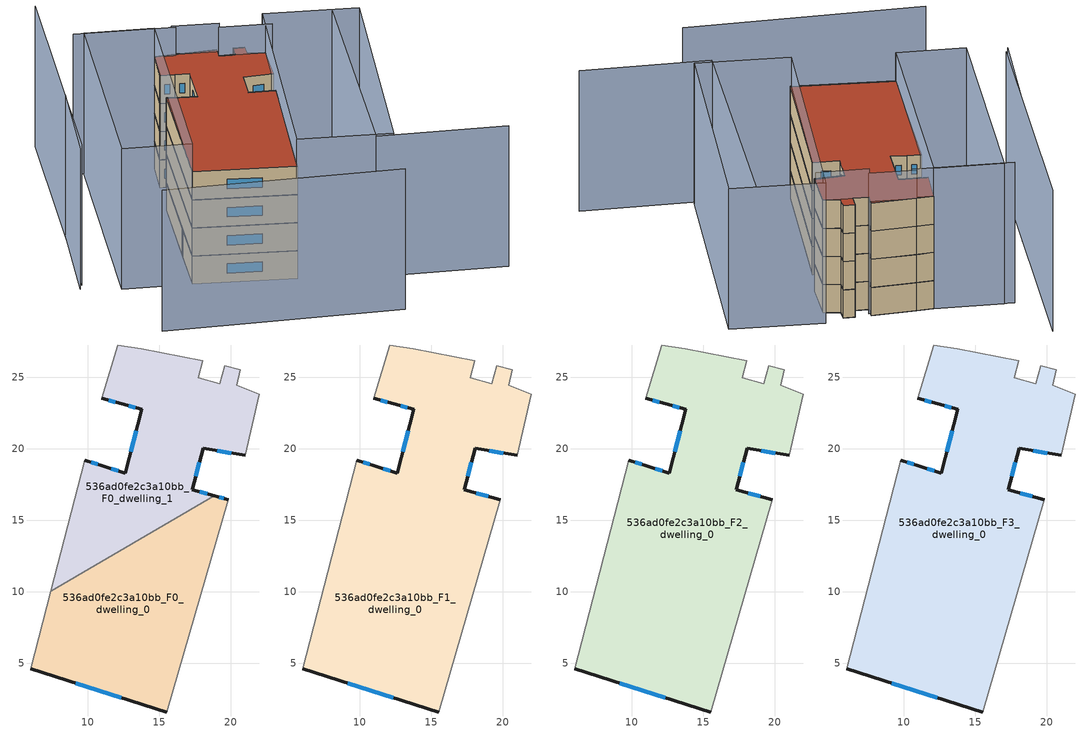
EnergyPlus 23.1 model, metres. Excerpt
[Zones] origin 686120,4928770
536ad0fe2c3a10bb_F0_dwelling_0
 floor ground (EU_floor_Construction): 15.53,1.6 19.83,16.46 18.86,16.72 7.4,10.05 5.99,4.62 z0
 wall outside (EU_wall_Construction): 18.86,16.72 19.83,16.46 / 15.53,1.6 5.99,4.62 z0:3
 wall adiabatic (EU_wall_Construction): 5.99,4.62 7.4,10.05 / 19.83,16.46 15.53,1.6 z0:3
 wall to 536ad0fe2c3a10bb_F0_dwelling_1 (EU_wall_Construction): 7.4,10.05 18.86,16.72 z0:3
 window (EU_Window_Construction): 19.18,16.63 19.51,16.55 / 12.35,2.61 9.17,3.61 z1:2
536ad0fe2c3a10bb_F0_dwelling_1
 floor ground (EU_floor_Construction): 18.86,16.72 17.31,17.13 18.06,20.03 21,19.54 22.01,23.83 20.42,24.45 20.67,25.55 19.56,25.83 19.23,24.56 17.71,24.97 18.05,26.18 13.73,27 12.08,27.27 10.99,23.53 12.38,23.15 13.78,22.76 12.63,18.3 11.13,18.78 9.77,19.22 7.4,10.05 z0
 wall outside (EU_wall_Construction): 9.77,19.22 11.13,18.78 12.63,18.3 13.78,22.76 12.38,23.15 10.99,23.53 / 21,19.54 18.06,20.03 17.31,17.13 18.86,16.72 z0:3
 wall adiabatic (EU_wall_Construction): 7.4,10.05 9.77,19.22 / 10.99,23.53 12.08,27.27 13.73,27 18.05,26.18 17.71,24.97 19.23,24.56 19.56,25.83 20.67,25.55 20.42,24.45 22.01,23.83 21,19.54 z0:3
 window (EU_Window_Construction): 10.22,19.08 10.68,18.93 / 11.63,18.62 12.13,18.46 / 13.01,19.79 13.4,21.27 / 13.31,22.89 12.85,23.02 / 11.92,23.28 11.45,23.4 / 20.02,19.7 19.04,19.87 / 17.81,19.06 17.56,18.1 / 17.83,16.99 18.34,16.86 z1:2
536ad0fe2c3a10bb_F1_dwelling_0
 floor to 536ad0fe2c3a10bb_F0_dwelling_0 (EU_floor_Construction): 15.53,1.6 19.83,16.46 18.86,16.72 7.4,10.06 5.99,4.62 z3
 floor to 536ad0fe2c3a10bb_F0_dwelling_1 (EU_floor_Construction): 18.86,16.72 17.31,17.13 18.06,20.03 21,19.54 22.01,23.83 20.42,24.45 20.67,25.55 19.56,25.83 19.23,24.56 17.71,24.97 18.05,26.18 13.73,27 12.08,27.27 10.99,23.53 12.38,23.15 13.78,22.76 12.63,18.3 11.13,18.78 9.77,19.22 7.4,10.06 z3
 wall outside (EU_wall_Construction): 15.53,1.6 5.99,4.62 / 9.77,19.22 11.13,18.78 12.63,18.3 13.78,22.76 12.38,23.15 10.99,23.53 / 21,19.54 18.06,20.03 17.31,17.13 19.83,16.46 z3:6
 wall adiabatic (EU_wall_Construction): 5.99,4.62 9.77,19.22 / 10.99,23.53 12.08,27.27 13.73,27 18.05,26.18 17.71,24.97 19.23,24.56 19.56,25.83 20.67,25.55 20.42,24.45 22.01,23.83 21,19.54 / 19.83,16.46 15.53,1.6 z3:6
 window (EU_Window_Construction): 12.35,2.61 9.17,3.61 / 10.22,19.08 10.68,18.93 / 11.63,18.62 12.13,18.46 / 13.01,19.79 13.4,21.27 / 13.31,22.89 12.85,23.02 / 11.92,23.28 11.45,23.4 / 20.02,19.7 19.04,19.87 / 17.81,19.06 17.56,18.1 / 18.15,16.91 18.99,16.68 z4:5
536ad0fe2c3a10bb_F2_dwelling_0
 floor to 536ad0fe2c3a10bb_F1_dwelling_0 (EU_floor_Construction): 15.53,1.6 19.83,16.46 17.31,17.13 18.06,20.03 21,19.54 22.01,23.83 20.42,24.45 20.67,25.55 19.56,25.83 19.23,24.56 17.71,24.97 18.05,26.18 13.73,27 12.08,27.27 10.99,23.53 12.38,23.15 13.78,22.76 12.63,18.3 11.13,18.78 9.77,19.22 5.99,4.62 z6
 wall outside (EU_wall_Construction): 15.53,1.6 5.99,4.62 / 9.77,19.22 11.13,18.78 12.63,18.3 13.78,22.76 12.38,23.15 10.99,23.53 / 21,19.54 18.06,20.03 17.31,17.13 19.83,16.46 z6:9
 wall adiabatic (EU_wall_Construction): 5.99,4.62 9.77,19.22 / 10.99,23.53 12.08,27.27 13.73,27 18.05,26.18 17.71,24.97 19.23,24.56 19.56,25.83 20.67,25.55 20.42,24.45 22.01,23.83 21,19.54 / 19.83,16.46 15.53,1.6 z6:9
 window (EU_Window_Construction): 12.35,2.61 9.17,3.61 / 10.22,19.08 10.68,18.93 / 11.63,18.62 12.13,18.46 / 13.01,19.79 13.4,21.27 / 13.31,22.89 12.85,23.02 / 11.92,23.28 11.45,23.4 / 20.02,19.7 19.04,19.87 / 17.81,19.06 17.56,18.1 / 18.15,16.91 18.99,16.68 z7:8
536ad0fe2c3a10bb_F3_dwelling_0
 floor to 536ad0fe2c3a10bb_F2_dwelling_0 (EU_floor_Construction): 15.53,1.6 19.83,16.46 17.31,17.13 18.06,20.03 21,19.54 22.01,23.83 20.42,24.45 20.67,25.55 19.56,25.83 19.23,24.56 17.71,24.97 18.05,26.18 13.73,27 12.08,27.27 10.99,23.53 12.38,23.15 13.78,22.76 12.63,18.3 11.13,18.78 9.77,19.22 5.99,4.62 z9
 wall outside (EU_wall_Construction): 15.53,1.6 5.99,4.62 / 9.77,19.22 11.13,18.78 12.63,18.3 13.78,22.76 12.38,23.15 10.99,23.53 / 21,19.54 18.06,20.03 17.31,17.13 19.83,16.46 z9:12
 wall adiabatic (EU_wall_Construction): 5.99,4.62 9.77,19.22 / 10.99,23.53 12.08,27.27 13.73,27 18.05,26.18 17.71,24.97 19.23,24.56 19.56,25.83 20.67,25.55 20.42,24.45 22.01,23.83 21,19.54 / 19.83,16.46 15.53,1.6 z9:12
 window (EU_Window_Construction): 12.35,2.61 9.17,3.61 / 10.22,19.08 10.68,18.93 / 11.63,18.62 12.13,18.46 / 13.01,19.79 13.4,21.27 / 13.31,22.89 12.85,23.02 / 11.92,23.28 11.45,23.4 / 20.02,19.7 19.04,19.87 / 17.81,19.06 17.56,18.1 / 18.15,16.91 18.99,16.68 z10:11
 roof outside (EU_roof_Construction): 20.67,25.55 20.42,24.45 22.01,23.83 21,19.54 18.06,20.03 17.31,17.13 19.83,16.46 15.53,1.6 5.99,4.62 9.77,19.22 11.13,18.78 12.63,18.3 13.78,22.76 12.38,23.15 10.99,23.53 12.08,27.27 13.73,27 18.05,26.18 17.71,24.97 19.23,24.56 19.56,25.83 z12
shading: -0.38,-2.81 22.35,-8.05 / -0.98,18.47 -4.02,8 / 3.63,35.9 -3.58,8.62 / 34.76,-4.14 22.48,-0.98 / 22.48,-0.98 28.84,23.72 / 22.64,23.58 17.71,24.97 / 18.12,25.74 13.73,27 / 14.04,26.65 4.63,29.22 / 12.08,27.27 5.99,4.62 / 5.99,4.62 -0.5,6.36 / -0.5,6.36 5.6,29.01 / 5.6,29.01 12.08,27.27 / 15.4,1.47 22.6,25.83 / 22.6,25.83 31.44,23.22 / 31.44,23.22 24.24,-1.14 / 24.24,-1.14 15.4,1.47 z0:15
[Building]
EU S2 Campaign: North Axis=0; Terrain=City; Solar Distribution=FullExterior
[Site:Location]
Bologna: Latitude=44.5; Longitude=11.25; Time Zone=1; Elevation=37
[SizingPeriod:WeatherFileDays]
AnnualSizingPeriod: Begin Month=1; Begin Day of Month=1; End Month=12; End Day of Month=31; Day of Week for Start Day=Monday; Use Weather File Daylight Saving Period=No; Use Weather File Rain and Snow Indicators=No
[MATERIAL]
EU_InternalMass_Material: Roughness=MediumRough; Thickness=0.1; Conductivity=1; Density=1800; Specific Heat=900; Thermal Absorptance=0.9; Solar Absorptance=0.7; Visible Absorptance=0.7
[MATERIAL:NOMASS] Roughness=MediumRough; Thermal Absorptance=0.9; Solar Absorptance=0.7; Visible Absorptance=0.7
Name | Thermal Resistance
EU_wall_NoMass | 0.937881
EU_roof_NoMass | 0.548572
EU_floor_NoMass | 0.71348
[WINDOWMATERIAL:SIMPLEGLAZINGSYSTEM]
EU_Window_SimpleGlazing: UFactor=4.25633; Solar Heat Gain Coefficient=0.85; Visible Transmittance=0.85
[CONSTRUCTION]
EU_wall_Construction: EU_wall_NoMass
EU_roof_Construction: EU_roof_NoMass
EU_floor_Construction: EU_floor_NoMass
EU_InternalMass_Construction: EU_InternalMass_Material
EU_Window_Construction: EU_Window_SimpleGlazing
[ZONE] Type=1; Multiplier=1; Ceiling Height=autocalculate; Floor Area=autocalculate; Part of Total Floor Area=Yes
Name | Volume
536ad0fe2c3a10bb_F0_dwelling_0 | 334.136
536ad0fe2c3a10bb_F1_dwelling_0 | 668.265
536ad0fe2c3a10bb_F2_dwelling_0; 536ad0fe2c3a10bb_F3_dwelling_0 | 668.267
536ad0fe2c3a10bb_F0_dwelling_1 | 334.129
[INTERNALMASS] Construction=EU_InternalMass_Construction
Name | Zone or ZoneList | Surface Area
536ad0fe2c3a10bb_F0_dwelling_0_EU_InternalMass | 536ad0fe2c3a10bb_F0_dwelling_0 | 111.379
536ad0fe2c3a10bb_F0_dwelling_1_EU_InternalMass | 536ad0fe2c3a10bb_F0_dwelling_1 | 111.376
536ad0fe2c3a10bb_F1_dwelling_0_EU_InternalMass | 536ad0fe2c3a10bb_F1_dwelling_0 | 222.755
536ad0fe2c3a10bb_F2_dwelling_0_EU_InternalMass | 536ad0fe2c3a10bb_F2_dwelling_0 | 222.755
536ad0fe2c3a10bb_F3_dwelling_0_EU_InternalMass | 536ad0fe2c3a10bb_F3_dwelling_0 | 222.755
[OTHEREQUIPMENT] Fuel Type=Electricity; Design Level Calculation Method=Watts/Area; Power per Zone Floor Area=1; Fraction Latent=0; Fraction Radiant=0; Fraction Lost=0; Carbon Dioxide Generation Rate=0; EndUse Subcategory=EU_Step8_InternalGains
Name | Zone or ZoneList or Space or SpaceList | Schedule
EU_Step8_InternalGain_536ad0fe2c3a10bb_F0_dwelling_0_f000 | 536ad0fe2c3a10bb_F0_dwelling_0 | EU_Step8_GainSchedule_536ad0fe2c3a10bb_F0_dwelling_0_f000
EU_Step8_InternalGain_536ad0fe2c3a10bb_F0_dwelling_1_f000 | 536ad0fe2c3a10bb_F0_dwelling_1 | EU_Step8_GainSchedule_536ad0fe2c3a10bb_F0_dwelling_1_f000
EU_Step8_InternalGain_536ad0fe2c3a10bb_F1_dwelling_0_f000 | 536ad0fe2c3a10bb_F1_dwelling_0 | EU_Step8_GainSchedule_536ad0fe2c3a10bb_F1_dwelling_0_f000
EU_Step8_InternalGain_536ad0fe2c3a10bb_F2_dwelling_0_f000 | 536ad0fe2c3a10bb_F2_dwelling_0 | EU_Step8_GainSchedule_536ad0fe2c3a10bb_F2_dwelling_0_f000
EU_Step8_InternalGain_536ad0fe2c3a10bb_F3_dwelling_0_f000 | 536ad0fe2c3a10bb_F3_dwelling_0 | EU_Step8_GainSchedule_536ad0fe2c3a10bb_F3_dwelling_0_f000
[ZONEVENTILATION:DESIGNFLOWRATE] Schedule=EU_AlwaysOn; Design Flow Rate Calculation Method=AirChanges/Hour; Air Changes per Hour=0.687892; Ventilation Type=Natural; Fan Pressure Rise=0; Fan Total Efficiency=1; Constant Term Coefficient=1; Temperature Term Coefficient=0; Velocity Term Coefficient=0; Velocity Squared Term Coefficient=0; Minimum Indoor Temperature=-100; Maximum Indoor Temperature=100; Delta Temperature=-100; Minimum Outdoor Temperature=-100; Maximum Outdoor Temperature=100; Maximum Wind Speed=40
Name | Zone or ZoneList or Space or SpaceList
EU_ConstantAir_536ad0fe2c3a10bb_F0_dwelling_0 | 536ad0fe2c3a10bb_F0_dwelling_0
EU_ConstantAir_536ad0fe2c3a10bb_F0_dwelling_1 | 536ad0fe2c3a10bb_F0_dwelling_1
EU_ConstantAir_536ad0fe2c3a10bb_F1_dwelling_0 | 536ad0fe2c3a10bb_F1_dwelling_0
EU_ConstantAir_536ad0fe2c3a10bb_F2_dwelling_0 | 536ad0fe2c3a10bb_F2_dwelling_0
EU_ConstantAir_536ad0fe2c3a10bb_F3_dwelling_0 | 536ad0fe2c3a10bb_F3_dwelling_0
[HVACTEMPLATE:THERMOSTAT] Constant Heating Setpoint=20; Constant Cooling Setpoint=50
EU_HeatOnly_536ad0fe2c3a10bb_F0_dwelling_0; EU_HeatOnly_536ad0fe2c3a10bb_F0_dwelling_1; EU_HeatOnly_536ad0fe2c3a10bb_F1_dwelling_0; EU_HeatOnly_536ad0fe2c3a10bb_F2_dwelling_0; EU_HeatOnly_536ad0fe2c3a10bb_F3_dwelling_0
[HVACTEMPLATE:ZONE:IDEALLOADSAIRSYSTEM] System Availability Schedule=EU_AlwaysOn; Maximum Heating Supply Air Temperature=50; Minimum Cooling Supply Air Temperature=13; Maximum Heating Supply Air Humidity Ratio=0.0156; Minimum Cooling Supply Air Humidity Ratio=0.0077; Heating Limit=NoLimit; Cooling Limit=NoLimit; Heating Availability Schedule=EU_AlwaysOn; Cooling Availability Schedule=EU_CoolingOff; Dehumidification Control Type=ConstantSensibleHeatRatio; Cooling Sensible Heat Ratio=0.7; Dehumidification Setpoint=60; Humidification Control Type=None; Humidification Setpoint=30; Outdoor Air Method=None; Outdoor Air Flow Rate per Person=0.00944; Outdoor Air Flow Rate per Zone Floor Area=0; Outdoor Air Flow Rate per Zone=0; Demand Controlled Ventilation Type=None; Outdoor Air Economizer Type=NoEconomizer; Heat Recovery Type=None; Sensible Heat Recovery Effectiveness=0.7; Latent Heat Recovery Effectiveness=0.65
Name | Template Thermostat
536ad0fe2c3a10bb_F0_dwelling_0 | EU_HeatOnly_536ad0fe2c3a10bb_F0_dwelling_0
536ad0fe2c3a10bb_F0_dwelling_1 | EU_HeatOnly_536ad0fe2c3a10bb_F0_dwelling_1
536ad0fe2c3a10bb_F1_dwelling_0 | EU_HeatOnly_536ad0fe2c3a10bb_F1_dwelling_0
536ad0fe2c3a10bb_F2_dwelling_0 | EU_HeatOnly_536ad0fe2c3a10bb_F2_dwelling_0
536ad0fe2c3a10bb_F3_dwelling_0 | EU_HeatOnly_536ad0fe2c3a10bb_F3_dwelling_0
[SIZING:ZONE] Zone Cooling Design Supply Air Temperature Input Method=SupplyAirTemperature; Zone Cooling Design Supply Air Temperature=13; Zone Heating Design Supply Air Temperature Input Method=SupplyAirTemperature; Zone Heating Design Supply Air Temperature=50; Zone Cooling Design Supply Air Humidity Ratio=0.008; Zone Heating Design Supply Air Humidity Ratio=0.008; Cooling Design Air Flow Method=DesignDay; Cooling Design Air Flow Rate=0; Cooling Minimum Air Flow per Zone Floor Area=0.000762; Cooling Minimum Air Flow=0; Cooling Minimum Air Flow Fraction=0.2; Heating Design Air Flow Method=DesignDay; Heating Design Air Flow Rate=0; Heating Maximum Air Flow per Zone Floor Area=0.002032; Heating Maximum Air Flow=0.141576; Heating Maximum Air Flow Fraction=0.3; Account for Dedicated Outdoor Air System=No; Dedicated Outdoor Air System Control Strategy=NeutralSupplyAir; Dedicated Outdoor Air Low Setpoint Temperature for Design=autosize; Dedicated Outdoor Air High Setpoint Temperature for Design=autosize; Zone Load Sizing Method=Sensible Load Only No Latent Load; Zone Latent Cooling Design Supply Air Humidity Ratio Input Method=HumidityRatioDifference; Zone Cooling Design Supply Air Humidity Ratio Difference=0.005; Zone Latent Heating Design Supply Air Humidity Ratio Input Method=HumidityRatioDifference; Zone Humidification Design Supply Air Humidity Ratio Difference=0.005
536ad0fe2c3a10bb_F0_dwelling_0; 536ad0fe2c3a10bb_F0_dwelling_1; 536ad0fe2c3a10bb_F1_dwelling_0; 536ad0fe2c3a10bb_F2_dwelling_0; 536ad0fe2c3a10bb_F3_dwelling_0
[SCHEDULE:CONSTANT]
Name | Hourly Value
EU_AlwaysOn | 1
EU_CoolingOff | 0
[SCHEDULE:FILE] Column Number=1; Rows to Skip at Top=0; Number of Hours of Data=8760; Column Separator=Comma; Interpolate to Timestep=No; Minutes per Item=60; Adjust Schedule for Daylight Savings=Yes
Name | File
EU_Step8_GainSchedule_536ad0fe2c3a10bb_F0_dwelling_0_f000 | ../../schedules/536ad0fe2c3a10bb/536ad0fe2c3a10bb_F0_dwelling_0_f000_gain.csv
EU_Step8_GainSchedule_536ad0fe2c3a10bb_F0_dwelling_1_f000 | ../../schedules/536ad0fe2c3a10bb/536ad0fe2c3a10bb_F0_dwelling_1_f000_gain.csv
EU_Step8_GainSchedule_536ad0fe2c3a10bb_F1_dwelling_0_f000 | ../../schedules/536ad0fe2c3a10bb/536ad0fe2c3a10bb_F1_dwelling_0_f000_gain.csv
EU_Step8_GainSchedule_536ad0fe2c3a10bb_F2_dwelling_0_f000 | ../../schedules/536ad0fe2c3a10bb/536ad0fe2c3a10bb_F2_dwelling_0_f000_gain.csv
EU_Step8_GainSchedule_536ad0fe2c3a10bb_F3_dwelling_0_f000 | ../../schedules/536ad0fe2c3a10bb/536ad0fe2c3a10bb_F3_dwelling_0_f000_gain.csv
